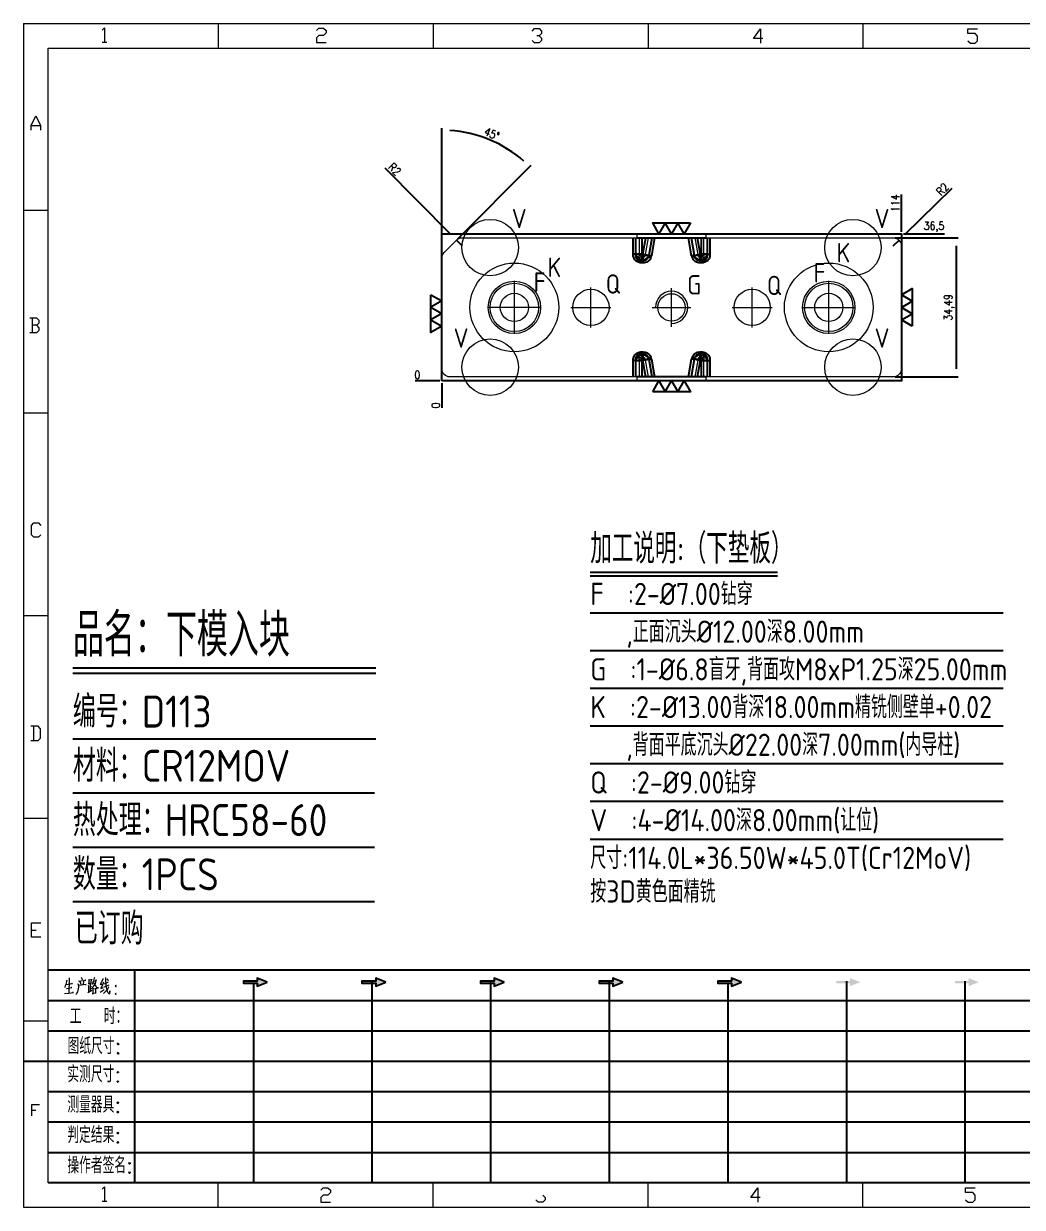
# Model space of a CAD drawing. Header units: millimetres. Extents: x 88508 to 142116, y -5268 to 20283.
# Drawn here: x 103870.9 to 104118.6, y -5268 to -4974.5 of the extents above; entities that cross this region are included whole.
import ezdxf
from ezdxf.enums import TextEntityAlignment as Align

# ---------------------------------------------------------------- set-up
doc = ezdxf.new("R2010")
doc.units = ezdxf.units.MM
for name, pattern in [('CENTER', [0]), ('DASHED', [0]), ('HIDDEN', [0])]:
    doc.linetypes.add(name, pattern=pattern)
for name, color, linetype in [('DIM', 4, 'Continuous'), ('LB_P', 2, 'Continuous'), ('PRESS', 3, 'Continuous'), ('TEXT', 4, 'Continuous')]:
    doc.layers.add(name, color=color, linetype=linetype)
doc.styles.add('chinesef_fs', font='simplex.shx', dxfattribs={"bigfont": 'gbcbig.shx'})
doc.styles.add('gbenor', font='gbenor.shx', dxfattribs={"bigfont": 'gbcbig.shx'})
doc.styles.add('GBENOR_', font='gbenor.shx', dxfattribs={"bigfont": 'gbcbig'})
doc.styles.get("Standard").update_dxf_attribs({"font": 'txt.shx', "width": 0.85, "bigfont": 'ctxt.shx'})
doc.styles.add('TXT', font='txt.shx', dxfattribs={"width": 0.8, "bigfont": 'ctxt.shx'})
doc.dimstyles.new('T-2-WX', dxfattribs={"dimtxt": 2, "dimasz": 2, "dimexe": 0.5, "dimexo": 0.5, "dimgap": 0.5, "dimtad": 1, "dimtxsty": 'Standard', "dimblk": 'OPEN30', "dimcen": 0, "dimazin": 3, "dimtfac": 1, "dimtmove": 0, "dimatfit": 3, "dimldrblk": 'OPEN30', "dimlwd": -1, "dimlwe": -1})

# ---------------------------------------------------------------- blocks, each defined once
blk = doc.blocks.new('U40')
for points in [[(351.8, 337.7), (351.8, 333.2), (367, 339.3), (351.8, 345.3), (351.8, 340.8), (331.2, 340.8), (331.2, 337.7)], [(545.7, 339.3), (530.6, 345.3), (530.6, 340.8), (509.9, 340.8), (509.9, 337.7), (530.6, 337.7), (530.6, 333.2)], [(724.5, 339.3), (709.3, 345.3), (709.3, 340.8), (688.7, 340.8), (688.7, 337.7), (709.3, 337.7), (709.3, 333.2)], [(903.3, 339.3), (888.1, 345.3), (888.1, 340.8), (867.5, 340.8), (867.5, 337.7), (888.1, 337.7), (888.1, 333.2)], [(1082.1, 339.3), (1066.9, 345.3), (1066.9, 340.8), (1046.3, 340.8), (1046.3, 337.7), (1066.9, 337.7), (1066.9, 333.2)], [(1245.7, 337.7), (1245.7, 333.2), (1260.9, 339.3), (1245.7, 345.3), (1245.7, 340.8), (1225.1, 340.8), (1225.1, 337.7)], [(1424.5, 337.7), (1424.5, 333.2), (1439.7, 339.3), (1424.5, 345.3), (1424.5, 340.8), (1403.8, 340.8), (1403.8, 337.7)]]:
    blk.add_hatch(color=3).paths.add_polyline_path(points)
at = {"color": 254, "lineweight": 18}
for p, q in [((0, 1783.5), (0, 0)), ((0, 1783.5), (2530.2, 1783.5)), ((941.1, 1783.5), (941.1, 1746.5)), ((1265.1, 1783.5), (1265.1, 1746.5)), ((37, 37), (37, 1746.5)), ((37, 1746.5), (2493.2, 1746.5)), ((0, 1502.7), (37, 1502.7)), ((0, 1197.2), (37, 1197.2)), ((0, 891.7), (37, 891.7)), ((0, 586.3), (37, 586.3)), ((0, 280.8), (37, 280.8)), ((37, 37), (2493.2, 37)), ((941.1, 0), (941.1, 37)), ((1265.1, 0), (1265.1, 37)), ((0, 0), (2530.2, 0))]:
    blk.add_line(p, q, dxfattribs=at)
at = {"color": 254, "linetype": 'Continuous', "lineweight": 18}
for p, q in [((293.1, 1783.5), (293.1, 1746.5)), ((617.1, 1783.5), (617.1, 1746.5)), ((293.1, 0), (293.1, 37)), ((617.1, 0), (617.1, 37))]:
    blk.add_line(p, q, dxfattribs=at)
for p, q in [((38, 357.6), (1598.2, 357.6)), ((38, 311.8), (1598.2, 311.8)), ((37.1, 266), (1598.2, 266)), ((0.1, 220.2), (1598.2, 220.2)), ((37.1, 174.4), (1598.2, 174.4)), ((37.1, 128.6), (1598.2, 128.6)), ((37.1, 82.8), (1598.2, 82.8))]:
    blk.add_line(p, q)
at = {"color": 254}
for p, q in [((167.8, 37), (167.8, 357.6)), ((525.5, 37), (525.5, 340.8)), ((704.3, 37), (704.3, 340.8)), ((883.1, 37), (883.1, 340.8)), ((1240.6, 37), (1240.6, 340.8)), ((1419.4, 37), (1419.4, 340.8)), ((346.7, 37), (346.7, 337.9)), ((1061.9, 37), (1061.9, 337.7)), ((1598.2, 37), (38, 37))]:
    blk.add_line(p, q, dxfattribs=at)
at = {"color": 92, "lineweight": 18}
for points in [[(118.3, 1773.7), (121.9, 1777.3), (121.9, 1755.8)], [(441.4, 1773.1), (445, 1776.7), (452.2, 1776.7), (455.8, 1773.1), (455.8, 1769.5), (452.2, 1765.9), (445, 1765.9), (441.4, 1762.3), (441.4, 1755.1), (455.8, 1755.1)], [(766.4, 1772.4), (770, 1776), (777.2, 1776), (780.8, 1772.4), (780.8, 1768.8), (777.2, 1765.2), (773.6, 1765.2)], [(1114.4, 1761.4), (1100, 1761.4), (1110.8, 1775.8), (1110.8, 1754.2)], [(1423.4, 1757.7), (1427, 1754.1), (1434.2, 1754.1), (1437.8, 1757.7), (1437.8, 1764.9), (1434.2, 1768.5), (1423.4, 1768.5), (1423.4, 1775.7), (1437.8, 1775.7)], [(118.3, 1755.8), (125.5, 1755.8)], [(777.2, 1765.2), (780.8, 1761.6), (780.8, 1758), (777.2, 1754.4), (770, 1754.4), (766.4, 1758)], [(11.1, 1622.8), (11.1, 1630), (18.3, 1644.4), (25.5, 1630), (25.5, 1622.8)], [(11.1, 1630), (25.5, 1630)], [(20, 1329), (23.6, 1332.6), (23.6, 1336.2), (20, 1339.8), (9.2, 1339.8)], [(12.8, 1339.8), (12.8, 1318.2)], [(9.2, 1318.2), (20, 1318.2), (23.6, 1321.8), (23.6, 1325.4), (20, 1329), (12.8, 1329)], [(26.1, 1013.2), (22.5, 1009.6), (15.3, 1009.6), (11.7, 1013.2), (11.7, 1027.6), (15.3, 1031.2), (22.5, 1031.2), (26.1, 1027.6)], [(11, 703.2), (21.8, 703.2), (25.4, 706.8), (25.4, 721.2), (21.8, 724.8), (11, 724.8)], [(14.6, 724.8), (14.6, 703.2)], [(26.1, 407), (11.7, 407), (11.7, 428.6), (26.1, 428.6)], [(11.7, 417.8), (18.9, 417.8)], [(12.3, 137.7), (12.3, 155), (23.8, 155)], [(12.3, 146.4), (18.1, 146.4)], [(118.3, 27.4), (121.9, 31), (121.9, 9.4)], [(447.9, 25.7), (451.5, 29.3), (458.7, 29.3), (462.3, 25.7), (462.3, 22.1), (458.7, 18.5), (451.5, 18.5), (447.9, 14.9), (447.9, 7.7), (462.3, 7.7)], [(782.7, 18.5), (786.3, 14.9), (786.3, 11.3), (782.7, 7.7), (775.5, 7.7), (771.9, 11.3)], [(1110.3, 14.9), (1095.9, 14.9), (1106.7, 29.3), (1106.7, 7.7)], [(1419.9, 11.3), (1423.5, 7.7), (1430.7, 7.7), (1434.3, 11.3), (1434.3, 18.5), (1430.7, 22.1), (1419.9, 22.1), (1419.9, 29.3), (1434.3, 29.3)], [(118.3, 9.4), (125.5, 9.4)]]:
    blk.add_lwpolyline(points, dxfattribs=at)
at = {"color": 92, "lineweight": 0}
for points in [[(65, 342.2), (64.8, 341), (64.1, 337.9), (63.6, 335.7), (62.8, 333.5), (62.1, 331.4)], [(68.4, 345.9), (68.7, 344.4), (68.1, 322.9)], [(82.6, 340.8), (93.7, 342.2), (93.3, 342.4), (92.4, 342)], [(86.1, 336.1), (86, 337.5), (85.3, 339.8)], [(86.7, 346.7), (87.9, 344.6), (88.3, 343)], [(90.3, 341), (90.4, 339.6), (89.1, 335.3)], [(97.8, 344), (98.1, 342.6), (98.1, 340.8), (98.1, 337.9), (98.1, 336.3), (98.2, 337.7), (102.1, 338.3), (101.8, 338.3), (102.1, 343.6), (102.1, 343.2), (102.1, 342.8), (98.2, 342.2)], [(105.5, 341.2), (105.9, 341), (109.6, 341.8), (109.3, 342.6), (108.5, 339.6), (107.6, 337.3), (106.9, 335.9), (105.9, 334.3), (104.3, 332), (103.1, 330.4), (101.9, 329.4)], [(106.6, 346.5), (106.5, 345.2), (105.1, 341.2), (104.2, 338.9), (103.1, 336.3), (102.6, 335.5)], [(104.9, 339.1), (105.3, 338.7), (107, 335.7), (108.6, 333.3), (109.9, 331.2), (110.3, 330.8), (112.6, 330.8), (110.2, 331.2), (109, 332.6)], [(119.3, 344.8), (119.1, 343.8), (116.8, 338.5), (115.4, 335.5), (119.3, 336.3)], [(120.3, 339.4), (118.1, 333.5), (116.4, 330), (116.1, 329.8), (120.5, 331.4)], [(121.7, 336.7), (127.7, 339.6)], [(123.4, 346.5), (123.5, 345.4), (123.5, 340.8), (123.8, 337.3), (124, 335.3), (124.2, 333.1), (124.5, 331), (124.8, 329), (125.2, 327.4), (125.9, 325.7), (126.9, 323.9), (127.9, 322.7), (128.9, 321.7), (129.6, 321.3), (129.9, 326.1), (129.4, 321.5)], [(127.7, 341.6), (127.2, 342.4), (125.7, 344.2)], [(61.4, 322.3), (68.2, 322.9), (75.3, 323.7), (74.9, 323.9), (73.8, 323.5)], [(63.8, 335.9), (73.4, 337.5), (73.1, 337.7), (72.5, 337.3)], [(64.5, 329.6), (64.8, 329.6), (65.1, 329.6), (72.5, 331), (71.9, 331), (70.9, 330.8)], [(82.6, 335.1), (82.6, 331.8), (82.3, 329), (81.9, 326.8), (81.2, 324.9), (80.3, 323.1), (79.6, 321.9), (78.8, 320.9)], [(93.3, 335.5), (94.1, 335.7), (94.3, 335.5), (82.6, 334.3), (82.6, 335.1), (82.2, 336.9)], [(96.5, 323.9), (102.8, 327.2)], [(97.2, 334.3), (97.5, 333.5), (97.7, 324.7)], [(100.2, 337.9), (100.1, 325.9)], [(100.2, 332.6), (102.4, 333.1)], [(104.2, 330), (104.5, 329), (104.5, 321.1), (104.3, 322.1), (104.5, 322.7), (109.2, 323.1), (108.6, 323.1), (109, 329.2), (109, 330), (109.3, 329.4), (108.6, 329.4), (104.6, 328.8)], [(115.3, 324.3), (121.5, 328.2)], [(128.2, 332.4), (128.1, 331.6), (126.9, 329.6), (125.8, 328), (124.5, 326.3), (123, 324.7), (121.4, 323.3), (120.1, 322.3)], [(121.4, 332.2), (128.8, 335.1)]]:
    blk.add_lwpolyline(points, dxfattribs=at)
for points in [[(367, 339.3), (351.8, 345.3), (351.8, 340.8), (331.2, 340.8), (331.2, 337.7), (351.8, 337.7), (351.8, 333.2), (367, 339.3)], [(545.7, 339.3), (530.6, 345.3), (530.6, 340.8), (509.9, 340.8), (509.9, 337.7), (530.6, 337.7), (530.6, 333.2), (545.7, 339.3)], [(724.5, 339.3), (709.3, 345.3), (709.3, 340.8), (688.7, 340.8), (688.7, 337.7), (709.3, 337.7), (709.3, 333.2), (724.5, 339.3)], [(903.3, 339.3), (888.1, 345.3), (888.1, 340.8), (867.5, 340.8), (867.5, 337.7), (888.1, 337.7), (888.1, 333.2), (903.3, 339.3)], [(1082.1, 339.3), (1066.9, 345.3), (1066.9, 340.8), (1046.3, 340.8), (1046.3, 337.7), (1066.9, 337.7), (1066.9, 333.2), (1082.1, 339.3)]]:
    blk.add_lwpolyline(points)
for points in [[(138.7, 332.4), (139.4, 333.5), (138.7, 334.5), (138, 333.5)], [(138.7, 320.9), (139.4, 321.9), (138.7, 322.9), (138, 321.9)]]:
    blk.add_lwpolyline(points, close=True, dxfattribs=at)
at = {"color": 3, "style": 'chinesef_fs'}
for s, p in [('工  时：', (69.5, 275.7)), ('图纸尺寸:', (66.2, 230.9)), ('实测尺寸:', (65.9, 188.4)), ('测量器具:', (65.9, 142.6)), ('判定结果:', (65.9, 96.8)), ('操作者签名:', (65.9, 51))]:
    blk.add_text(s, height=24.57, dxfattribs=at).set_placement(p)
at = {"lineweight": 18, "style": 'GBENOR_'}
blk.add_attdef('文档路径', (2126, 386.9), '', height=17.8, dxfattribs=at)
at = {"lineweight": 20, "style": 'TXT'}
for tag, height, p in [('18-**-**', 16.3, (1866.6, 256.2)), ('客户名称', 16.1, (1741.1, 134, 0)), ('料厚:', 16.1, (1741.3, 93.2, 0))]:
    blk.add_attdef(tag, text='', height=height, dxfattribs=at).set_placement(p, align=Align.MIDDLE)
for tag, p, height in [('88888', (1850.9, 207.5), 14.9), ('材质:', (1691.2, 168, 0), 16.1), ('核准', (1869.4, 127.5, 0), 16.1), ('设计', (1868.8, 88.3, 0), 16.1), ('绘图', (1868.2, 49.1, 0), 16.1)]:
    blk.add_attdef(tag, p, '', height=height, dxfattribs=at)
for tag, p, height, width in [('3', (2234.7, 206.9), 15.8, 0.7), ('4', (2234.7, 167.4), 15.8, 0.7), ('核准日期', (2041.1, 124.2, 0), 16.1, 0.68), ('设计日期', (2041.1, 84.5, 0), 16.1, 0.68), ('1', (2251.9, 85.9), 14.6, 0.7), ('绘图日期', (2040.9, 46.4, 0), 16.1, 0.68), ('2', (2235, 49.2), 14.6, 0.7)]:
    blk.add_attdef(tag, p, '', height=height, dxfattribs=dict(at, width=width))
blk = doc.blocks.new('*D8801')
at = {"layer": 'Defpoints', "color": 0}
for p in [(104088.59, -5026.64), (104093.59, -5026.64), (103974.59, -5063.14)]:
    blk.add_point(p, dxfattribs=at)
at = {"layer": 'DIM', "color": 0, "linetype": 'Continuous'}
blk.add_line((104089.09, -5026.64), (104099.27, -5026.64), dxfattribs=at)
at = {"layer": 'DIM', "color": 0, "insert": (104096.68, -5024.95), "char_height": 2, "attachment_point": 5}
blk.add_mtext('36,5', dxfattribs=at)
blk = doc.blocks.new('_Open30')
blk = doc.blocks.new('*D8802')
at = {"layer": 'Defpoints', "color": 0}
for p in [(103969.59, -5063.14), (103974.59, -5063.14), (103974.59, -5063.14)]:
    blk.add_point(p, dxfattribs=at)
at = {"layer": 'DIM', "color": 0, "linetype": 'Continuous'}
blk.add_line((103974.09, -5063.14), (103967.95, -5063.14), dxfattribs=at)
at = {"layer": 'DIM', "color": 0, "insert": (103968.52, -5061.64), "char_height": 2, "attachment_point": 5}
blk.add_mtext('0', dxfattribs=at)
blk = doc.blocks.new('*D8803')
at = {"layer": 'Defpoints', "color": 0}
for p in [(103974.59, -5063.14), (103974.59, -5063.14), (103974.59, -5068.14)]:
    blk.add_point(p, dxfattribs=at)
at = {"layer": 'DIM', "color": 0, "linetype": 'Continuous'}
blk.add_line((103974.59, -5063.64), (103974.59, -5069.77), dxfattribs=at)
at = {"layer": 'DIM', "color": 0, "insert": (103973.09, -5069.21), "char_height": 2, "attachment_point": 5, "rotation": 90}
blk.add_mtext('0', dxfattribs=at)
blk = doc.blocks.new('*D8804')
at = {"layer": 'Defpoints', "color": 0}
for p in [(104088.59, -5021.64), (104088.59, -5026.64), (103974.59, -5063.14)]:
    blk.add_point(p, dxfattribs=at)
at = {"layer": 'DIM', "color": 0, "linetype": 'Continuous'}
blk.add_line((104088.59, -5026.14), (104088.59, -5016.93), dxfattribs=at)
at = {"layer": 'DIM', "color": 0, "insert": (104087.09, -5019.04), "char_height": 2, "attachment_point": 5, "rotation": 90}
blk.add_mtext('114', dxfattribs=at)
blk = doc.blocks.new('*D8805')
at = {"layer": 'Defpoints', "color": 0}
for p in [(104086.59, -5029.64), (104088.01, -5028.24)]:
    blk.add_point(p, dxfattribs=at)
at = {"layer": 'DIM', "color": 0, "linetype": 'Continuous'}
for p, q in [((104089.44, -5026.84), (104101.16, -5015.34)), ((104086.59, -5029.64), (104088.01, -5028.24))]:
    blk.add_line(p, q, dxfattribs=at)
at = {"layer": 'DIM', "color": 0, "insert": (104098.77, -5015.59), "char_height": 2, "attachment_point": 5, "rotation": 44.462}
blk.add_mtext('R2', dxfattribs=at)
blk = doc.blocks.new('*D8806')
at = {"layer": 'Defpoints', "color": 0}
for p in [(103990.03, -5005.11), (103978.22, -5028.23), (103974.59, -5032.69), (103975.17, -5031.28), (103974.59, -5060.13)]:
    blk.add_point(p, dxfattribs=at)
at = {"layer": 'DIM', "color": 0, "linetype": 'Continuous'}
for p, q in [((103974.59, -5031.36), (103974.59, -5000.47)), ((103978.57, -5027.87), (103996.79, -5009.66))]:
    blk.add_line(p, q, dxfattribs=at)
blk.add_arc((103974.59, -5031.86), 30.9, 48.7097, 86.2903, dxfattribs=at)
at = {"layer": 'DIM', "color": 0, "insert": (103987, -5001.89), "char_height": 2, "attachment_point": 5, "rotation": 337.5}
blk.add_mtext('45%%d', dxfattribs=at)
blk = doc.blocks.new('*D8807')
at = {"layer": 'Defpoints', "color": 0}
for p in [(103978.23, -5028.22), (103979.63, -5029.64)]:
    blk.add_point(p, dxfattribs=at)
at = {"layer": 'DIM', "color": 0, "linetype": 'Continuous'}
for p, q in [((103976.82, -5026.8), (103960.52, -5010.36)), ((103979.63, -5029.64), (103978.23, -5028.22))]:
    blk.add_line(p, q, dxfattribs=at)
at = {"layer": 'DIM', "color": 0, "insert": (103962.91, -5010.63), "char_height": 2, "attachment_point": 5, "rotation": 314.741}
blk.add_mtext('R2', dxfattribs=at)
blk = doc.blocks.new('*D8808')
at = {"layer": 'Defpoints', "color": 0}
for p in [(104086.59, -5027.64), (104086.59, -5062.13), (104102.19, -5062.13)]:
    blk.add_point(p, dxfattribs=at)
at = {"layer": 'DIM', "color": 0}
for p, q in [((104087.09, -5027.64), (104102.69, -5027.64)), ((104102.19, -5029.64), (104102.19, -5060.13)), ((104087.09, -5062.13), (104102.69, -5062.13))]:
    blk.add_line(p, q, dxfattribs=at)
at = {"layer": 'DIM', "color": 0, "insert": (104100.5, -5044.89), "char_height": 2, "attachment_point": 5, "rotation": 90}
blk.add_mtext('34,49', dxfattribs=at)

msp = doc.modelspace()

# ---------------------------------------------------------------- linework, layer by layer
at = {"layer": 'DIM', "color": 4, "linetype": 'Continuous', "lineweight": 25}
for p, q in [((103883.062, -5134.228), (103958.214, -5134.228)), ((103883.062, -5135.613), (103958.214, -5135.613)), ((103883.062, -5151.838), (103958.214, -5151.838)), ((103883.062, -5165.293), (103957.888, -5165.293)), ((103883.062, -5178.748), (103957.888, -5178.748)), ((103883.062, -5192.203), (103957.888, -5192.203))]:
    msp.add_line(p, q, dxfattribs=at)
at = {"layer": 'DIM', "color": 4}
for points in [[(104036.263, -5023.941), (104034.704, -5026.641), (104033.145, -5023.941), (104031.586, -5026.641), (104030.028, -5023.941), (104028.469, -5026.641), (104026.91, -5023.941), (104036.263, -5023.941)], [(103971.886, -5041.735), (103974.586, -5043.294), (103971.886, -5044.853), (103974.586, -5046.412), (103971.886, -5047.971), (103974.586, -5049.529), (103971.886, -5051.088), (103971.886, -5041.735)], [(104091.286, -5049.568), (104088.586, -5048.009), (104091.286, -5046.45), (104088.586, -5044.891), (104091.286, -5043.333), (104088.586, -5041.774), (104091.286, -5040.215), (104091.286, -5049.568)], [(104026.91, -5065.834), (104028.469, -5063.134), (104030.028, -5065.834), (104031.586, -5063.134), (104033.145, -5065.834), (104034.704, -5063.134), (104036.263, -5065.834), (104026.91, -5065.834)]]:
    msp.add_lwpolyline(points, close=True, dxfattribs=at)
at = {"layer": 'LB_P', "linetype": 'Continuous', "lineweight": 25}
for p, q in [((104022.052, -5031.697), (104022.052, -5027.641)), ((104022.665, -5027.641), (104022.665, -5031.697)), ((104024.197, -5027.641), (104024.197, -5031.697)), ((104024.491, -5031.697), (104025.213, -5027.601)), ((104026, -5031.963), (104026.761, -5027.641)), ((104027.384, -5027.641), (104026.603, -5032.069)), ((104036.57, -5032.069), (104035.789, -5027.641)), ((104036.411, -5027.641), (104037.173, -5031.963)), ((104037.96, -5027.601), (104038.682, -5031.697)), ((104038.976, -5031.697), (104038.976, -5027.641)), ((104040.508, -5031.697), (104040.508, -5027.641)), ((104041.12, -5027.641), (104041.12, -5031.697)), ((104022.665, -5031.697), (104022.052, -5031.697)), ((104022.665, -5031.697), (104022.052, -5031.697)), ((104022.052, -5031.697), (104022.052, -5031.697)), ((104024.197, -5031.697), (104022.665, -5031.697)), ((104024.197, -5031.697), (104024.491, -5031.697)), ((104024.197, -5031.697), (104024.197, -5033.229)), ((104024.197, -5033.229), (104024.491, -5033.229)), ((104024.197, -5033.229), (104024.197, -5033.841)), ((104024.197, -5033.229), (104024.197, -5033.841)), ((104024.491, -5031.697), (104026, -5031.963)), ((104024.491, -5031.697), (104024.491, -5033.229)), ((104024.491, -5033.229), (104024.491, -5033.841)), ((104024.491, -5033.229), (104024.491, -5033.841)), ((104025.908, -5032.278), (104026.475, -5032.51)), ((104026, -5031.963), (104026.603, -5032.069)), ((104037.173, -5031.963), (104036.57, -5032.069)), ((104037.265, -5032.278), (104036.698, -5032.51)), ((104037.173, -5031.963), (104038.682, -5031.697)), ((104038.682, -5033.229), (104038.681, -5033.841)), ((104038.682, -5031.697), (104038.976, -5031.697)), ((104038.682, -5033.229), (104038.682, -5031.697)), ((104038.682, -5033.229), (104038.976, -5033.229)), ((104038.682, -5033.229), (104038.682, -5033.841)), ((104040.508, -5031.697), (104038.976, -5031.697)), ((104038.976, -5033.229), (104038.976, -5031.697)), ((104038.976, -5033.229), (104038.976, -5033.841)), ((104038.976, -5033.229), (104038.976, -5033.841)), ((104040.508, -5031.697), (104041.12, -5031.697)), ((104040.508, -5031.697), (104041.12, -5031.697)), ((104041.12, -5031.697), (104041.12, -5031.697)), ((104024.197, -5033.841), (104024.197, -5033.841)), ((104024.491, -5033.841), (104024.197, -5033.841)), ((104038.976, -5033.841), (104038.682, -5033.841)), ((104038.976, -5033.841), (104038.976, -5033.841)), ((104024.197, -5056.546), (104024.197, -5055.934)), ((104024.197, -5055.934), (104024.197, -5055.934)), ((104024.197, -5056.546), (104024.197, -5055.934)), ((104024.197, -5055.934), (104024.491, -5055.934)), ((104024.197, -5056.546), (104024.197, -5058.078)), ((104024.491, -5056.546), (104024.197, -5056.546)), ((104024.491, -5056.546), (104024.491, -5055.934)), ((104024.491, -5056.546), (104024.491, -5055.934)), ((104024.491, -5056.546), (104024.491, -5058.078)), ((104038.682, -5056.546), (104038.681, -5055.934)), ((104038.682, -5056.546), (104038.682, -5055.934)), ((104038.682, -5055.934), (104038.976, -5055.934)), ((104038.682, -5058.078), (104038.682, -5056.546)), ((104038.976, -5056.546), (104038.682, -5056.546)), ((104038.976, -5056.546), (104038.976, -5055.934)), ((104038.976, -5055.934), (104038.976, -5055.934)), ((104038.976, -5056.546), (104038.976, -5055.934)), ((104038.976, -5058.078), (104038.976, -5056.546)), ((104022.665, -5058.078), (104022.052, -5058.078)), ((104022.052, -5062.134), (104022.052, -5058.078)), ((104022.052, -5058.078), (104022.052, -5058.078)), ((104022.665, -5058.078), (104022.052, -5058.078)), ((104022.665, -5058.078), (104024.197, -5058.078)), ((104022.665, -5058.078), (104022.665, -5062.134)), ((104024.197, -5058.078), (104024.197, -5062.134)), ((104024.491, -5058.078), (104024.197, -5058.078)), ((104026, -5057.812), (104024.491, -5058.078)), ((104025.213, -5062.175), (104024.491, -5058.078)), ((104025.908, -5057.497), (104026.475, -5057.265)), ((104026, -5057.812), (104026.603, -5057.706)), ((104026.761, -5062.134), (104026, -5057.812)), ((104026.603, -5057.706), (104027.384, -5062.134)), ((104035.789, -5062.134), (104036.57, -5057.706)), ((104037.173, -5057.812), (104036.411, -5062.134)), ((104037.173, -5057.812), (104036.57, -5057.706)), ((104037.265, -5057.497), (104036.698, -5057.265)), ((104038.682, -5058.078), (104037.173, -5057.812)), ((104038.682, -5058.078), (104037.967, -5062.134)), ((104038.976, -5058.078), (104038.682, -5058.078)), ((104038.976, -5062.134), (104038.976, -5058.078)), ((104038.976, -5058.078), (104040.508, -5058.078)), ((104040.508, -5062.134), (104040.508, -5058.078)), ((104040.508, -5058.078), (104041.12, -5058.078)), ((104040.508, -5058.078), (104041.12, -5058.078)), ((104041.12, -5058.078), (104041.12, -5062.134)), ((104041.12, -5058.078), (104041.12, -5058.078))]:
    msp.add_line(p, q, dxfattribs=at)
at = {"layer": 'LB_P', "linetype": 'Continuous', "lineweight": 18}
for p, q in [((104022.052, -5031.697), (104022.052, -5027.641)), ((104023.584, -5027.641), (104023.584, -5031.697)), ((104024.197, -5027.641), (104024.197, -5031.697)), ((104024.491, -5031.697), (104025.213, -5027.601)), ((104025.094, -5031.803), (104025.829, -5027.634)), ((104027.384, -5027.641), (104026.603, -5032.069)), ((104036.57, -5032.069), (104035.789, -5027.641)), ((104037.344, -5027.634), (104038.079, -5031.803)), ((104037.96, -5027.601), (104038.682, -5031.697)), ((104038.976, -5031.697), (104038.976, -5027.641)), ((104039.588, -5031.697), (104039.588, -5027.641)), ((104041.12, -5027.641), (104041.12, -5031.697)), ((104023.584, -5031.697), (104022.052, -5031.697)), ((104023.584, -5031.697), (104022.052, -5031.697)), ((104022.052, -5031.697), (104022.052, -5031.697)), ((104024.197, -5031.697), (104023.584, -5031.697)), ((104024.197, -5031.697), (104024.491, -5031.697)), ((104024.197, -5031.697), (104024.197, -5032.309)), ((104024.197, -5032.309), (104024.197, -5033.841)), ((104024.197, -5032.309), (104024.491, -5032.309)), ((104024.197, -5032.309), (104024.197, -5033.841)), ((104024.491, -5031.697), (104024.491, -5032.309)), ((104024.491, -5031.697), (104025.094, -5031.803)), ((104024.491, -5032.309), (104024.491, -5033.841)), ((104024.491, -5032.309), (104024.491, -5033.841)), ((104024.491, -5032.309), (104024.491, -5032.309)), ((104025.058, -5031.929), (104026.475, -5032.51)), ((104025.094, -5031.803), (104026.603, -5032.069)), ((104038.079, -5031.803), (104036.57, -5032.069)), ((104038.115, -5031.929), (104036.698, -5032.51)), ((104038.079, -5031.803), (104038.682, -5031.697)), ((104038.682, -5032.309), (104038.681, -5033.841)), ((104038.682, -5031.697), (104038.976, -5031.697)), ((104038.682, -5032.309), (104038.682, -5031.697)), ((104038.682, -5032.309), (104038.976, -5032.309)), ((104038.682, -5032.309), (104038.682, -5033.841)), ((104038.682, -5032.309), (104038.682, -5032.309)), ((104038.976, -5032.309), (104038.976, -5031.697)), ((104039.588, -5031.697), (104038.976, -5031.697)), ((104038.976, -5032.309), (104038.976, -5033.841)), ((104038.976, -5032.309), (104038.976, -5033.841)), ((104039.588, -5031.697), (104041.12, -5031.697)), ((104039.588, -5031.697), (104041.12, -5031.697)), ((104041.12, -5031.697), (104041.12, -5031.697)), ((104024.491, -5033.841), (104024.197, -5033.841)), ((104024.197, -5033.841), (104024.197, -5033.841)), ((104038.976, -5033.841), (104038.682, -5033.841)), ((104038.976, -5033.841), (104038.976, -5033.841)), ((104024.197, -5057.466), (104024.197, -5055.934)), ((104024.197, -5057.466), (104024.197, -5055.934)), ((104024.197, -5055.934), (104024.491, -5055.934)), ((104024.197, -5055.934), (104024.197, -5055.934)), ((104024.491, -5057.466), (104024.491, -5055.934)), ((104024.491, -5057.466), (104024.491, -5055.934)), ((104038.682, -5057.466), (104038.681, -5055.934)), ((104038.682, -5057.466), (104038.682, -5055.934)), ((104038.682, -5055.934), (104038.976, -5055.934)), ((104038.976, -5057.466), (104038.976, -5055.934)), ((104038.976, -5057.466), (104038.976, -5055.934)), ((104038.976, -5055.934), (104038.976, -5055.934)), ((104023.584, -5058.078), (104022.052, -5058.078)), ((104023.584, -5058.078), (104022.052, -5058.078)), ((104022.052, -5058.078), (104022.052, -5058.078)), ((104022.052, -5062.134), (104022.052, -5058.078)), ((104023.584, -5058.078), (104024.197, -5058.078)), ((104023.584, -5058.078), (104023.584, -5062.134)), ((104024.197, -5057.466), (104024.197, -5058.078)), ((104024.491, -5057.466), (104024.197, -5057.466)), ((104024.197, -5058.078), (104024.197, -5062.134)), ((104024.491, -5058.078), (104024.197, -5058.078)), ((104024.491, -5057.466), (104024.491, -5058.078)), ((104024.491, -5057.466), (104024.491, -5057.466)), ((104025.094, -5057.972), (104024.491, -5058.078)), ((104025.213, -5062.175), (104024.491, -5058.078)), ((104025.058, -5057.846), (104026.475, -5057.265)), ((104025.094, -5057.972), (104026.603, -5057.706)), ((104025.829, -5062.141), (104025.094, -5057.972)), ((104026.603, -5057.706), (104027.384, -5062.134)), ((104035.789, -5062.134), (104036.57, -5057.706)), ((104038.079, -5057.972), (104036.57, -5057.706)), ((104038.115, -5057.846), (104036.698, -5057.265)), ((104038.079, -5057.972), (104037.344, -5062.141)), ((104038.682, -5058.078), (104037.967, -5062.134)), ((104038.682, -5058.078), (104038.079, -5057.972)), ((104038.682, -5058.078), (104038.682, -5057.466)), ((104038.976, -5057.466), (104038.682, -5057.466)), ((104038.682, -5057.466), (104038.682, -5057.466)), ((104038.976, -5058.078), (104038.682, -5058.078)), ((104038.976, -5058.078), (104038.976, -5057.466)), ((104038.976, -5062.134), (104038.976, -5058.078)), ((104038.976, -5058.078), (104039.588, -5058.078)), ((104039.588, -5058.078), (104041.12, -5058.078)), ((104039.588, -5062.134), (104039.588, -5058.078)), ((104039.588, -5058.078), (104041.12, -5058.078)), ((104041.12, -5058.078), (104041.12, -5062.134)), ((104041.12, -5058.078), (104041.12, -5058.078))]:
    msp.add_line(p, q, dxfattribs=at)
at = {"layer": 'LB_P', "linetype": 'Continuous'}
for p, q in [((104023.086, -5027.641), (104040.086, -5027.641)), ((104040.086, -5062.134), (104023.086, -5062.134))]:
    msp.add_line(p, q, dxfattribs=at)
at = {"layer": 'LB_P', "linetype": 'Continuous', "lineweight": 15}
for p, q in [((103992.586, -5051.488), (103992.586, -5038.288)), ((104070.586, -5051.488), (104070.586, -5038.288)), ((103999.186, -5044.888), (103985.986, -5044.888)), ((104063.986, -5044.888), (104077.186, -5044.888))]:
    msp.add_line(p, q, dxfattribs=at)
at = {"layer": 'LB_P', "color": 4, "linetype": 'CENTER', "lineweight": 15}
for p, q in [((104011.586, -5049.838), (104011.586, -5039.938)), ((104031.586, -5049.688), (104031.586, -5040.088)), ((104051.586, -5049.838), (104051.586, -5039.938)), ((104006.636, -5044.888), (104016.536, -5044.888)), ((104026.786, -5044.888), (104036.386, -5044.888)), ((104046.636, -5044.888), (104056.536, -5044.888))]:
    msp.add_line(p, q, dxfattribs=at)
at = {"layer": 'LB_P', "linetype": 'Continuous', "lineweight": 15}
msp.add_lwpolyline([(104023.086, -5027.641), (104023.086, -5026.641), (104040.086, -5026.641), (104040.086, -5027.641), (104086.586, -5027.641, -0.4142136), (104088.586, -5029.641), (104088.586, -5060.134, -0.4142136), (104086.586, -5062.134), (104040.086, -5062.134), (104040.086, -5063.134), (104023.086, -5063.134), (104023.086, -5062.134), (103976.586, -5062.134, -0.4142136), (103974.586, -5060.134), (103974.586, -5032.69, -0.1989124), (103975.172, -5031.276), (103978.221, -5028.227, -0.1989124), (103979.635, -5027.641)], format="xyb", close=True, dxfattribs=at)
at = {"layer": 'LB_P', "linetype": 'Continuous', "lineweight": 25, "flags": 128}
for points in [[(104024.491, -5033.229), (104024.491, -5033.229), (104024.491, -5033.229), (104024.491, -5033.229), (104024.491, -5033.229), (104024.491, -5033.229), (104024.491, -5033.229), (104024.491, -5033.229), (104024.491, -5033.229)], [(104038.682, -5033.229), (104038.682, -5033.229), (104038.682, -5033.229), (104038.682, -5033.229), (104038.682, -5033.229), (104038.682, -5033.229), (104038.682, -5033.229), (104038.682, -5033.229), (104038.682, -5033.229)], [(104024.491, -5033.841), (104024.491, -5033.841), (104024.491, -5033.841), (104024.491, -5033.841), (104024.491, -5033.841), (104024.491, -5033.841), (104024.491, -5033.841), (104024.491, -5033.841), (104024.491, -5033.841)], [(104038.682, -5033.841), (104038.682, -5033.841), (104038.682, -5033.841), (104038.682, -5033.841), (104038.682, -5033.841), (104038.682, -5033.841), (104038.682, -5033.841), (104038.682, -5033.841), (104038.681, -5033.841)], [(104024.491, -5055.934), (104024.491, -5055.934), (104024.491, -5055.934), (104024.491, -5055.934), (104024.491, -5055.934), (104024.491, -5055.934), (104024.491, -5055.934), (104024.491, -5055.934), (104024.491, -5055.934)], [(104024.491, -5056.546), (104024.491, -5056.546), (104024.491, -5056.546), (104024.491, -5056.546), (104024.491, -5056.546), (104024.491, -5056.546), (104024.491, -5056.546), (104024.491, -5056.546), (104024.491, -5056.546)], [(104038.681, -5055.934), (104038.682, -5055.934), (104038.682, -5055.934), (104038.682, -5055.934), (104038.682, -5055.934), (104038.682, -5055.934), (104038.682, -5055.934), (104038.682, -5055.934), (104038.682, -5055.934)], [(104038.682, -5056.546), (104038.682, -5056.546), (104038.682, -5056.546), (104038.682, -5056.546), (104038.682, -5056.546), (104038.682, -5056.546), (104038.682, -5056.546), (104038.682, -5056.546), (104038.682, -5056.546)]]:
    msp.add_lwpolyline(points, dxfattribs=at)
at = {"layer": 'LB_P', "linetype": 'Continuous', "lineweight": 18, "flags": 128}
for points in [[(104024.491, -5033.841), (104024.491, -5033.841), (104024.491, -5033.841), (104024.491, -5033.841), (104024.491, -5033.841), (104024.491, -5033.841), (104024.491, -5033.841), (104024.491, -5033.841), (104024.491, -5033.841)], [(104038.682, -5033.841), (104038.682, -5033.841), (104038.682, -5033.841), (104038.682, -5033.841), (104038.682, -5033.841), (104038.682, -5033.841), (104038.682, -5033.841), (104038.682, -5033.841), (104038.681, -5033.841)], [(104024.491, -5055.934), (104024.491, -5055.934), (104024.491, -5055.934), (104024.491, -5055.934), (104024.491, -5055.934), (104024.491, -5055.934), (104024.491, -5055.934), (104024.491, -5055.934), (104024.491, -5055.934)], [(104038.681, -5055.934), (104038.682, -5055.934), (104038.682, -5055.934), (104038.682, -5055.934), (104038.682, -5055.934), (104038.682, -5055.934), (104038.682, -5055.934), (104038.682, -5055.934), (104038.682, -5055.934)]]:
    msp.add_lwpolyline(points, dxfattribs=at)
at = {"layer": 'LB_P', "color": 94, "linetype": 'Continuous', "lineweight": 15}
for centre in [(103986.586, -5030.067), (104076.586, -5030.067), (103986.586, -5059.708), (104076.586, -5059.708)]:
    msp.add_circle(centre, 7, dxfattribs=at)
at = {"layer": 'LB_P', "linetype": 'HIDDEN', "lineweight": 15}
for centre, radius in [((103992.586, -5044.888), 11), ((104070.586, -5044.888), 11), ((103992.586, -5044.888), 6.5), ((104070.586, -5044.888), 6.5)]:
    msp.add_circle(centre, radius, dxfattribs=at)
at = {"layer": 'LB_P', "linetype": 'Continuous', "lineweight": 15}
for centre, radius in [((103992.586, -5044.888), 6), ((104070.586, -5044.888), 6), ((103992.586, -5044.888), 3.5), ((104011.586, -5044.888), 4.5), ((104051.586, -5044.888), 4.5), ((104070.586, -5044.888), 3.5)]:
    msp.add_circle(centre, radius, dxfattribs=at)
at = {"layer": 'LB_P', "color": 4, "linetype": 'DASHED', "lineweight": 15}
msp.add_circle((104031.586, -5044.888), 3.4, dxfattribs=at)
at = {"layer": 'LB_P', "linetype": 'Continuous', "lineweight": 25}
for centre, radius, start, end in [((104025.361, -5030.533), 2.936, 203.35432, 246.64568), ((104023.735, -5030.57), 2.764, 285.87878, 321.8461), ((104024.491, -5031.697), 1.532, 337.70914, 350), ((104024.491, -5031.697), 2.145, 337.70914, 350), ((104038.682, -5031.697), 2.145, 190, 202.29086), ((104038.682, -5031.697), 1.532, 190, 202.29086), ((104039.438, -5030.57), 2.764, 218.1539, 254.12122), ((104037.812, -5030.533), 2.936, 293.35432, 336.64568), ((104025.361, -5059.242), 2.936, 113.35432, 156.64568), ((104023.735, -5059.205), 2.764, 38.1539, 74.12122), ((104039.438, -5059.205), 2.764, 105.87878, 141.8461), ((104037.812, -5059.242), 2.936, 23.35432, 66.64568), ((104024.491, -5058.078), 1.532, 10, 22.29086), ((104024.491, -5058.078), 2.145, 10, 22.29086), ((104038.682, -5058.078), 2.145, 157.70914, 170), ((104038.682, -5058.078), 1.532, 157.70914, 170)]:
    msp.add_arc(centre, radius, start, end, dxfattribs=at)
at = {"layer": 'LB_P', "linetype": 'Continuous', "lineweight": 18}
for centre, radius, start, end in [((104024.663, -5031.231), 1.174, 203.35432, 246.64568), ((104024.189, -5031.246), 1.105, 285.87878, 321.8461), ((104024.491, -5031.697), 0.613, 337.70914, 350), ((104024.491, -5031.697), 2.145, 337.70914, 350), ((104038.682, -5031.697), 2.145, 190, 202.29086), ((104038.682, -5031.697), 0.613, 190, 202.29086), ((104038.984, -5031.246), 1.105, 218.1539, 254.12122), ((104038.51, -5031.231), 1.174, 293.35432, 336.64568), ((104024.663, -5058.544), 1.174, 113.35432, 156.64568), ((104024.189, -5058.529), 1.105, 38.1539, 74.12122), ((104024.491, -5058.078), 0.613, 10, 22.29086), ((104024.491, -5058.078), 2.145, 10, 22.29086), ((104038.682, -5058.078), 2.145, 157.70914, 170), ((104038.682, -5058.078), 0.613, 157.70914, 170), ((104038.984, -5058.529), 1.105, 105.87878, 141.8461), ((104038.51, -5058.544), 1.174, 23.35432, 66.64568)]:
    msp.add_arc(centre, radius, start, end, dxfattribs=at)
at = {"layer": 'LB_P', "color": 4, "linetype": 'DASHED', "lineweight": 15}
msp.add_arc((104031.586, -5044.888), 4, 270, 180, dxfattribs=at)
at = {"layer": 'LB_P', "linetype": 'Continuous', "lineweight": 25}
for points, knots in [([(104024.197, -5033.841), (104023.913, -5033.841), (104023.625, -5033.801), (104023.09, -5033.612), (104022.839, -5033.463), (104022.436, -5033.059), (104022.284, -5032.81), (104022.093, -5032.27), (104022.053, -5031.983), (104022.052, -5031.697)], [0, 0, 0, 0, 0.25, 0.25, 0.5, 0.5, 0.75, 0.75, 1, 1, 1, 1]), ([(104022.665, -5031.697), (104022.661, -5031.748), (104022.652, -5031.847), (104022.652, -5031.993), (104022.662, -5032.133), (104022.681, -5032.265), (104022.711, -5032.39), (104022.75, -5032.507), (104022.798, -5032.616), (104022.855, -5032.717), (104022.921, -5032.809), (104023.021, -5032.922), (104023.171, -5033.042), (104023.385, -5033.15), (104023.63, -5033.218), (104023.906, -5033.249), (104024.097, -5033.236), (104024.197, -5033.229)], [0, 0, 0, 0, 0.0597626, 0.1167584, 0.1711544, 0.2231423, 0.272942, 0.3208033, 0.3670075, 0.4118673, 0.4557238, 0.4989422, 0.5863525, 0.6777414, 0.7757786, 0.8826369, 1, 1, 1, 1]), ([(104024.491, -5033.229), (104024.534, -5033.232), (104024.617, -5033.237), (104024.741, -5033.234), (104024.861, -5033.222), (104024.976, -5033.2), (104025.086, -5033.17), (104025.19, -5033.13), (104025.289, -5033.082), (104025.414, -5033.007), (104025.557, -5032.89), (104025.704, -5032.716), (104025.826, -5032.51), (104025.88, -5032.357), (104025.908, -5032.278)], [0, 0, 0, 0, 0.0688566, 0.1353777, 0.1997982, 0.2623768, 0.3233956, 0.3831588, 0.44199, 0.5002286, 0.6171629, 0.737821, 0.8647123, 1, 1, 1, 1]), ([(104026.475, -5032.51), (104026.395, -5032.706), (104026.289, -5032.893), (104026.028, -5033.226), (104025.872, -5033.373), (104025.521, -5033.609), (104025.326, -5033.698), (104024.918, -5033.814), (104024.704, -5033.841), (104024.491, -5033.841)], [0, 0, 0, 0, 0.25, 0.25, 0.5, 0.5, 0.75, 0.75, 1, 1, 1, 1]), ([(104038.681, -5033.841), (104038.47, -5033.841), (104038.257, -5033.814), (104037.85, -5033.699), (104037.655, -5033.61), (104037.303, -5033.375), (104037.147, -5033.228), (104036.884, -5032.894), (104036.778, -5032.707), (104036.698, -5032.51)], [0, 0, 0, 0, 0.25, 0.25, 0.5, 0.5, 0.75, 0.75, 1, 1, 1, 1]), ([(104037.265, -5032.278), (104037.278, -5032.318), (104037.305, -5032.398), (104037.355, -5032.511), (104037.411, -5032.617), (104037.474, -5032.715), (104037.544, -5032.805), (104037.62, -5032.887), (104037.702, -5032.961), (104037.819, -5033.048), (104037.982, -5033.136), (104038.199, -5033.205), (104038.435, -5033.24), (104038.598, -5033.233), (104038.682, -5033.229)], [0, 0, 0, 0, 0.06885665, 0.13537771, 0.19979819, 0.26237678, 0.32339557, 0.38315877, 0.44199005, 0.50022863, 0.61716295, 0.737821, 0.86471232, 1, 1, 1, 1]), ([(104038.976, -5033.229), (104039.027, -5033.233), (104039.126, -5033.242), (104039.272, -5033.242), (104039.412, -5033.232), (104039.544, -5033.213), (104039.669, -5033.183), (104039.786, -5033.144), (104039.895, -5033.096), (104039.996, -5033.039), (104040.088, -5032.973), (104040.201, -5032.873), (104040.321, -5032.723), (104040.429, -5032.509), (104040.497, -5032.264), (104040.528, -5031.988), (104040.515, -5031.797), (104040.508, -5031.697)], [0, 0, 0, 0, 0.0597626, 0.1167584, 0.1711544, 0.2231423, 0.272942, 0.3208033, 0.3670075, 0.4118673, 0.4557238, 0.4989422, 0.5863525, 0.6777414, 0.7757786, 0.8826369, 1, 1, 1, 1]), ([(104041.12, -5031.697), (104041.12, -5031.981), (104041.08, -5032.269), (104040.891, -5032.804), (104040.742, -5033.054), (104040.338, -5033.458), (104040.089, -5033.61), (104039.549, -5033.801), (104039.262, -5033.841), (104038.976, -5033.841)], [0, 0, 0, 0, 0.25, 0.25, 0.5, 0.5, 0.75, 0.75, 1, 1, 1, 1]), ([(104022.052, -5058.078), (104022.053, -5057.794), (104022.093, -5057.506), (104022.282, -5056.971), (104022.431, -5056.721), (104022.835, -5056.317), (104023.084, -5056.165), (104023.624, -5055.974), (104023.911, -5055.934), (104024.197, -5055.934)], [0, 0, 0, 0, 0.25, 0.25, 0.5, 0.5, 0.75, 0.75, 1, 1, 1, 1]), ([(104024.197, -5056.546), (104024.146, -5056.542), (104024.047, -5056.533), (104023.901, -5056.533), (104023.761, -5056.543), (104023.629, -5056.562), (104023.504, -5056.592), (104023.387, -5056.631), (104023.278, -5056.679), (104023.177, -5056.736), (104023.085, -5056.802), (104022.972, -5056.902), (104022.852, -5057.052), (104022.744, -5057.266), (104022.676, -5057.511), (104022.645, -5057.787), (104022.658, -5057.978), (104022.665, -5058.078)], [0, 0, 0, 0, 0.0597626, 0.1167584, 0.1711544, 0.2231423, 0.272942, 0.3208033, 0.3670075, 0.4118673, 0.4557238, 0.4989422, 0.5863525, 0.6777414, 0.7757786, 0.8826369, 1, 1, 1, 1]), ([(104024.491, -5055.934), (104024.702, -5055.934), (104024.916, -5055.961), (104025.323, -5056.076), (104025.518, -5056.165), (104025.87, -5056.4), (104026.026, -5056.547), (104026.289, -5056.881), (104026.395, -5057.068), (104026.475, -5057.265)], [0, 0, 0, 0, 0.25, 0.25, 0.5, 0.5, 0.75, 0.75, 1, 1, 1, 1]), ([(104025.908, -5057.497), (104025.895, -5057.457), (104025.868, -5057.377), (104025.818, -5057.264), (104025.762, -5057.158), (104025.698, -5057.06), (104025.629, -5056.97), (104025.552, -5056.888), (104025.47, -5056.814), (104025.353, -5056.727), (104025.191, -5056.639), (104024.974, -5056.57), (104024.737, -5056.535), (104024.575, -5056.542), (104024.491, -5056.546)], [0, 0, 0, 0, 0.06885665, 0.13537771, 0.19979819, 0.26237678, 0.32339557, 0.38315877, 0.44199005, 0.50022863, 0.61716295, 0.737821, 0.86471232, 1, 1, 1, 1]), ([(104036.698, -5057.265), (104036.778, -5057.07), (104036.884, -5056.882), (104037.144, -5056.549), (104037.301, -5056.402), (104037.652, -5056.166), (104037.847, -5056.077), (104038.255, -5055.961), (104038.469, -5055.934), (104038.681, -5055.934)], [0, 0, 0, 0, 0.25, 0.25, 0.5, 0.5, 0.75, 0.75, 1, 1, 1, 1]), ([(104038.682, -5056.546), (104038.639, -5056.543), (104038.555, -5056.538), (104038.432, -5056.541), (104038.312, -5056.553), (104038.197, -5056.575), (104038.087, -5056.605), (104037.983, -5056.645), (104037.884, -5056.693), (104037.759, -5056.768), (104037.615, -5056.885), (104037.469, -5057.059), (104037.347, -5057.265), (104037.293, -5057.418), (104037.265, -5057.497)], [0, 0, 0, 0, 0.0688566, 0.1353777, 0.1997982, 0.2623768, 0.3233956, 0.3831588, 0.44199, 0.5002286, 0.6171629, 0.737821, 0.8647123, 1, 1, 1, 1]), ([(104038.976, -5055.934), (104039.26, -5055.934), (104039.548, -5055.974), (104040.083, -5056.163), (104040.333, -5056.312), (104040.737, -5056.716), (104040.889, -5056.965), (104041.08, -5057.505), (104041.12, -5057.792), (104041.12, -5058.078)], [0, 0, 0, 0, 0.25, 0.25, 0.5, 0.5, 0.75, 0.75, 1, 1, 1, 1]), ([(104040.508, -5058.078), (104040.512, -5058.027), (104040.521, -5057.928), (104040.521, -5057.782), (104040.511, -5057.642), (104040.492, -5057.51), (104040.462, -5057.385), (104040.423, -5057.268), (104040.375, -5057.159), (104040.318, -5057.058), (104040.251, -5056.966), (104040.152, -5056.853), (104040.002, -5056.733), (104039.788, -5056.625), (104039.542, -5056.557), (104039.267, -5056.526), (104039.076, -5056.539), (104038.976, -5056.546)], [0, 0, 0, 0, 0.0597626, 0.1167584, 0.1711544, 0.2231423, 0.272942, 0.3208033, 0.3670075, 0.4118673, 0.4557238, 0.4989422, 0.5863525, 0.6777414, 0.7757786, 0.8826369, 1, 1, 1, 1])]:
    msp.add_open_spline(points, degree=3, knots=knots, dxfattribs=at)
at = {"layer": 'LB_P', "linetype": 'Continuous', "lineweight": 18}
for points, knots in [([(104024.197, -5033.841), (104023.913, -5033.841), (104023.625, -5033.801), (104023.09, -5033.612), (104022.839, -5033.463), (104022.436, -5033.059), (104022.284, -5032.81), (104022.093, -5032.27), (104022.053, -5031.983), (104022.052, -5031.697)], [0, 0, 0, 0, 0.25, 0.25, 0.5, 0.5, 0.75, 0.75, 1, 1, 1, 1]), ([(104023.584, -5031.697), (104023.428, -5032.067), (104023.457, -5032.258), (104023.636, -5032.437), (104023.827, -5032.466), (104024.197, -5032.309)], [0, 0, 0, 0, 0.5, 0.5, 1, 1, 1, 1]), ([(104024.491, -5032.309), (104024.525, -5032.323), (104024.587, -5032.347), (104024.678, -5032.367), (104024.77, -5032.373), (104024.85, -5032.358), (104024.912, -5032.325), (104024.98, -5032.269), (104025.051, -5032.131), (104025.055, -5032.005), (104025.058, -5031.929)], [0, 0, 0, 0, 0.1308189, 0.2380973, 0.3261466, 0.4458915, 0.5009632, 0.5560413, 0.7291173, 1, 1, 1, 1]), ([(104026.475, -5032.51), (104026.395, -5032.706), (104026.289, -5032.893), (104026.028, -5033.226), (104025.872, -5033.373), (104025.521, -5033.609), (104025.326, -5033.698), (104024.918, -5033.814), (104024.704, -5033.841), (104024.491, -5033.841)], [0, 0, 0, 0, 0.25, 0.25, 0.5, 0.5, 0.75, 0.75, 1, 1, 1, 1]), ([(104038.681, -5033.841), (104038.47, -5033.841), (104038.257, -5033.814), (104037.85, -5033.699), (104037.655, -5033.61), (104037.303, -5033.375), (104037.147, -5033.228), (104036.884, -5032.894), (104036.778, -5032.707), (104036.698, -5032.51)], [0, 0, 0, 0, 0.25, 0.25, 0.5, 0.5, 0.75, 0.75, 1, 1, 1, 1]), ([(104038.115, -5031.929), (104038.116, -5031.966), (104038.117, -5032.032), (104038.133, -5032.124), (104038.162, -5032.211), (104038.206, -5032.28), (104038.26, -5032.325), (104038.338, -5032.366), (104038.493, -5032.38), (104038.61, -5032.336), (104038.682, -5032.309)], [0, 0, 0, 0, 0.1308189, 0.2380973, 0.3261466, 0.4458915, 0.5009632, 0.5560413, 0.7291173, 1, 1, 1, 1]), ([(104038.976, -5032.309), (104039.346, -5032.466), (104039.537, -5032.437), (104039.716, -5032.258), (104039.745, -5032.067), (104039.588, -5031.697)], [0, 0, 0, 0, 0.5, 0.5, 1, 1, 1, 1]), ([(104041.12, -5031.697), (104041.12, -5031.981), (104041.08, -5032.269), (104040.891, -5032.804), (104040.742, -5033.054), (104040.338, -5033.458), (104040.089, -5033.61), (104039.549, -5033.801), (104039.262, -5033.841), (104038.976, -5033.841)], [0, 0, 0, 0, 0.25, 0.25, 0.5, 0.5, 0.75, 0.75, 1, 1, 1, 1]), ([(104022.052, -5058.078), (104022.053, -5057.794), (104022.093, -5057.506), (104022.282, -5056.971), (104022.431, -5056.721), (104022.835, -5056.317), (104023.084, -5056.165), (104023.624, -5055.974), (104023.911, -5055.934), (104024.197, -5055.934)], [0, 0, 0, 0, 0.25, 0.25, 0.5, 0.5, 0.75, 0.75, 1, 1, 1, 1]), ([(104024.491, -5055.934), (104024.702, -5055.934), (104024.916, -5055.961), (104025.323, -5056.076), (104025.518, -5056.165), (104025.87, -5056.4), (104026.026, -5056.547), (104026.289, -5056.881), (104026.395, -5057.068), (104026.475, -5057.265)], [0, 0, 0, 0, 0.25, 0.25, 0.5, 0.5, 0.75, 0.75, 1, 1, 1, 1]), ([(104036.698, -5057.265), (104036.778, -5057.07), (104036.884, -5056.882), (104037.144, -5056.549), (104037.301, -5056.402), (104037.652, -5056.166), (104037.847, -5056.077), (104038.255, -5055.961), (104038.469, -5055.934), (104038.681, -5055.934)], [0, 0, 0, 0, 0.25, 0.25, 0.5, 0.5, 0.75, 0.75, 1, 1, 1, 1]), ([(104038.976, -5055.934), (104039.26, -5055.934), (104039.548, -5055.974), (104040.083, -5056.163), (104040.333, -5056.312), (104040.737, -5056.716), (104040.889, -5056.965), (104041.08, -5057.505), (104041.12, -5057.792), (104041.12, -5058.078)], [0, 0, 0, 0, 0.25, 0.25, 0.5, 0.5, 0.75, 0.75, 1, 1, 1, 1]), ([(104024.197, -5057.466), (104023.827, -5057.309), (104023.636, -5057.338), (104023.457, -5057.517), (104023.428, -5057.708), (104023.584, -5058.078)], [0, 0, 0, 0, 0.5, 0.5, 1, 1, 1, 1]), ([(104025.058, -5057.846), (104025.057, -5057.809), (104025.056, -5057.743), (104025.04, -5057.651), (104025.011, -5057.564), (104024.967, -5057.495), (104024.912, -5057.45), (104024.835, -5057.409), (104024.68, -5057.395), (104024.563, -5057.439), (104024.491, -5057.466)], [0, 0, 0, 0, 0.1308189, 0.2380973, 0.3261466, 0.4458915, 0.5009632, 0.5560413, 0.7291173, 1, 1, 1, 1]), ([(104038.682, -5057.466), (104038.648, -5057.452), (104038.586, -5057.428), (104038.495, -5057.408), (104038.403, -5057.402), (104038.323, -5057.417), (104038.26, -5057.45), (104038.193, -5057.506), (104038.122, -5057.644), (104038.118, -5057.77), (104038.115, -5057.846)], [0, 0, 0, 0, 0.1308189, 0.2380973, 0.3261466, 0.4458915, 0.5009632, 0.5560413, 0.7291173, 1, 1, 1, 1]), ([(104039.588, -5058.078), (104039.745, -5057.708), (104039.716, -5057.517), (104039.537, -5057.338), (104039.346, -5057.309), (104038.976, -5057.466)], [0, 0, 0, 0, 0.5, 0.5, 1, 1, 1, 1])]:
    msp.add_open_spline(points, degree=3, knots=knots, dxfattribs=at)
at = {"layer": 'PRESS', "color": 8, "linetype": 'HIDDEN'}
msp.add_lwpolyline([(103974.586, -5063.141), (103974.586, -5026.641), (104088.586, -5026.641), (104088.586, -5063.141)], close=True, dxfattribs=at)
at = {"layer": 'TEXT', "color": 3, "linetype": 'Continuous'}
for p, q in [((104011.418, -5110.524), (104057.882, -5110.524)), ((104011.418, -5111.487), (104057.882, -5111.487)), ((104011.418, -5120.617), (104113.821, -5120.617)), ((104011.418, -5129.967), (104113.821, -5129.967)), ((104011.418, -5139.317), (104113.821, -5139.317)), ((104011.418, -5148.667), (104113.821, -5148.667)), ((104011.418, -5158.017), (104113.821, -5158.017)), ((104011.418, -5167.367), (104113.821, -5167.367)), ((104011.418, -5176.717), (104113.821, -5176.717))]:
    msp.add_line(p, q, dxfattribs=at)

# ---------------------------------------------------------------- block references
at = {"ltscale": 3, "xscale": 0.1645687982536077, "yscale": 0.1645687982536077, "zscale": 0.1645687982536077}
msp.add_blockref('U40', (103870.869, -5268.044), dxfattribs=at)

# ---------------------------------------------------------------- texts
at = {"layer": 'DIM', "color": 3, "linetype": 'Continuous', "lineweight": 25, "style": 'gbenor'}
for s, height, p in [('品名：下模入块', 10.6847, (103883.062, -5131.458)), ('编号：D113', 7.9146, (103883.062, -5149.068)), ('材料：CR12MOV', 7.9146, (103883.062, -5162.523)), ('热处理：HRC58-60', 7.91461, (103883.062, -5175.978)), ('数量：1PCS', 7.9146, (103883.062, -5189.432)), ('已订购', 7.9146, (103883.543, -5202.887))]:
    msp.add_text(s, height=height, dxfattribs=at).set_placement(p)
at = {"layer": 'TEXT', "color": 4, "linetype": 'Continuous', "style": 'gbenor'}
for s, p in [('V', (103993.799, -5022.855)), ('V', (104083.799, -5022.855)), ('K', (104074.221, -5031.324)), ('K', (104002.515, -5034.959)), ('F', (103998.856, -5038.618)), ('F', (104068.292, -5036.323)), ('Q', (104017.042, -5039.084)), ('G', (104037.186, -5039.287)), ('Q', (104057.031, -5039.443)), ('V', (103979.374, -5052.495)), ('V', (104083.799, -5052.495))]:
    msp.add_text(s, height=4.8, dxfattribs=at).set_placement(p, align=Align.MIDDLE_CENTER)
for s, height, p in [('加工说明:（下垫板）', 7.425, (104011.418, -5108.407)), ('F  :2-%%c7.00钻穿', 5.5, (104011.418, -5118.692)), ('   ,正面沉头%%C12.00深8.00mm', 5.5, (104011.418, -5128.042)), ('G  :1-%%C6.8盲牙,背面攻M8xP1.25深25.00mm', 5.5, (104011.418, -5137.392)), ('   ,背面平底沉头%%c22.00深7.00mm(内导柱)', 5.5, (104011.418, -5156.092)), ('Q  :2-%%c9.00钻穿', 5.5, (104011.418, -5165.442)), ('V  :4-%%c14.00深8.00mm(让位)', 5.5, (104011.418, -5174.792)), ('尺寸:114.0L*36.50W*45.0T(Cr12MoV)', 5.5, (104011.418, -5184.142))]:
    msp.add_text(s, height=height, dxfattribs=at).set_placement(p)
at = {"layer": 'TEXT', "color": 2, "linetype": 'Continuous', "style": 'gbenor'}
for s, p in [('K  :2-%%C13.00背深18.00mm精铣侧壁单+0.02', (104011.418, -5146.742)), ('按3D黄色面精铣', (104011.418, -5192.478))]:
    msp.add_text(s, height=5.5, dxfattribs=at).set_placement(p)

# ---------------------------------------------------------------- dimensions: what is measured, and where the dimension line sits
at = {"layer": 'DIM', "color": 4, "linetype": 'Continuous'}
dim = msp.add_angular_dim_2l(base=(103990.034, -5005.106), line1=((103975.172, -5031.276), (103978.221, -5028.227)), line2=((103974.586, -5060.134), (103974.586, -5032.69)), dimstyle='T-2-WX', dxfattribs=at)
dim.commit()
dim.dimension.update_dxf_attribs({"geometry": '*D8806', "text_midpoint": (103987.002, -5001.888)})
for center, mpoint, picture, middle in [((103979.635, -5029.641), (103978.227, -5028.221), '*D8807', (103961.844, -5011.69)), ((104086.586, -5029.641), (104088.014, -5028.241), '*D8805', (104099.817, -5016.657))]:
    dim = msp.add_radius_dim(center=center, mpoint=mpoint, dimstyle='T-2-WX', dxfattribs=at)
    dim.commit()
    dim.dimension.update_dxf_attribs({"geometry": picture, "text_midpoint": middle, "dimtype": 164})
for feature_location, offset, dtype, origin, picture, middle in [((104088.586, -5026.641), (0, 5), 1, (103974.586, -5063.141), '*D8804', (104087.086, -5019.037)), ((104088.586, -5026.641), (5, 0), 0, (103974.586, -5063.141), '*D8801', (104096.677, -5024.951)), ((103974.586443601, -5063.141468194), (-5, 0), 0, (103974.586443601, -5063.141468194), '*D8802', (103968.519776935, -5061.641468194)), ((103974.586443601, -5063.141468194), (0, -5), 1, (103974.586443601, -5063.141468194), '*D8803', (103973.086443601, -5069.208134861))]:
    dim = msp.add_ordinate_dim(feature_location=feature_location, offset=offset, dtype=dtype, origin=origin, dimstyle='T-2-WX', dxfattribs=at)
    dim.commit()
    dim.dimension.update_dxf_attribs({"geometry": picture, "text_midpoint": middle})
at = {"layer": 'DIM', "color": 4}
dim = msp.add_linear_dim(base=(104102.194, -5062.134), p1=(104086.586, -5027.641), p2=(104086.586, -5062.134), angle=90, dimstyle='T-2-WX', dxfattribs=at)
dim.commit()
dim.dimension.update_dxf_attribs({"geometry": '*D8808', "text_midpoint": (104100.504, -5044.888)})

doc.saveas('drawing.dxf')
